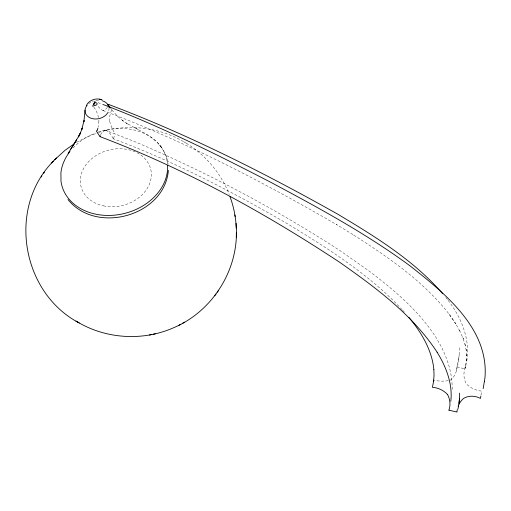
<?xml version="1.0" encoding="UTF-8"?>
<svg xmlns="http://www.w3.org/2000/svg" width="511" height="511" viewBox="0 0 511 511"><rect width="100%" height="100%" fill="white"/><g stroke="black" fill="none" stroke-linecap="round" stroke-linejoin="round"><path stroke-width="0.38" stroke-dasharray="2.56 1.92" d="M109.622 121.311L109.667 121.586A2.97 1.559 89.4 0 1 109.744 121.803L112.133 128.299L115.045 134.067A2.363 1.22 89.9 0 0 115.141 134.221M452.158 389.376C452.503 374.237 447.802 359.386 440.929 346.043L435.87 337.241C418.471 310.426 393.617 289.571 368.348 270.472L339.56 250.313C274.509 208.188 205.735 171.741 134.387 141.483L105.694 130.35A1.105 0.581 89.7 0 0 105.605 130.35L105.49 130.375A5.877 3.104 89.4 0 1 105.381 130.401L105.266 130.426A12.481 6.592 -89.9 0 0 104.838 130.535M459.312 347.767L459.134 355.79M456.419 370.756L458.112 363.64L459.236 354.404M458.821 359.048L458.865 358.581M458.916 357.668L456.955 367.013A22.554 19.942 18.1 0 1 450.344 380.261M480.992 395.22L481.681 391.145A23.161 20.14 22.1 0 1 466.275 383.895A23.282 20.248 22.9 0 1 464.863 368.795L466.594 359.572L466.473 361.513L466.658 354.64L466.754 356.608L466.128 349.46L466.441 351.408L464.825 343.539L465.349 345.436L462.685 337.26L463.407 339.068L459.625 330.604L460.29 331.875L455.339 323.144L455.601 323.527L448.92 313.831L455.601 323.527M456.955 367.013L464.857 368.795L465.361 367.013L465.131 367.882C472.451 344.152 462.506 318.717 447.808 299.938M464.997 368.342L465.713 365.787L464.94 368.565M113.391 138.602L115.141 134.578M111.724 110.159L111.328 110.861A12.417 6.426 89.3 0 0 109.648 118.443L109.603 120.852M73.022 147.947L78.464 142.901A55.303 43.799 -13.9 0 1 87.087 137.031L89.438 135.76A54.07 42.796 -13.9 0 1 95.602 133.007M76.541 142.358L86.289 137.248L98.023 132.675M98.751 132.438C127.15 123.323 159.349 127.035 184.905 142.397M103.676 110.325L103.107 110.446A3.079 1.629 88.7 0 1 102.807 110.459L101.906 109.929A30.801 16.077 87.8 0 1 97.697 105.847M98.042 102.634L102.174 104.155M102.871 110.459C184.273 141.017 261.76 181.277 336.921 224.77L336.589 224.565L353.401 234.862L353.005 234.613C388.028 257.065 423.338 281.05 449.169 314.201M106.039 130.497L106.199 130.567A16.173 8.578 -89.7 0 1 106.454 130.688L106.639 130.79M105.911 130.433L105.879 130.42A2.44 1.29 89.7 0 0 105.726 130.35M138.194 129.583L126.16 122.985L128.312 124.422L122.321 120.449L124.205 121.707L117.524 116.31L110.561 108.453M134.732 127.756C144.69 133.052 155.561 138.443 161.936 148.171L159.668 145.054C164.172 150.489 167.295 157.177 168.081 164.223M186.323 143.259C205.684 155.05 221.046 173.338 229.196 194.493M183.941 141.822L187.473 143.949M402.144 309.647C369.338 274.548 328.247 248.614 287.495 223.812C231.713 191.37 174.117 161.514 113.589 138.903L113.257 138.73M402.674 310.234L404.789 312.585M445.777 297.472L447.802 299.925M111.047 108.549L111.768 109.75M113.193 138.596L111.717 135.958A27.517 14.723 -88.9 0 0 106.652 130.727M164.561 152.457L164.804 153.025M166.26 156.5L166.497 157.081M98.879 120.206L98.885 121.081M98.144 132.074A54.07 42.796 -13.9 0 1 167.442 163.443M109.009 108.089A12.13 9.224 -12.6 0 1 108.096 112.203M88.639 103.72A12.13 9.224 -12.6 0 1 93.647 100.993M95.947 100.443A12.13 9.224 -12.6 0 1 100.015 100.328M98.514 117.568A17.7 9.594 89.2 0 0 98.067 115.773A23.25 12.666 89.2 0 0 93.858 107.182M98.834 121.081A13.318 7.192 89.1 0 1 98.227 127.073M100.616 134.757A12.698 6.713 -89.8 0 1 104.844 130.644M107.291 107.367A13.216 6.969 88.3 0 1 103.727 110.204M448.345 380.676A35.502 31.222 17.6 0 1 435.097 380.478M103.426 205.856A35.898 28.533 -14 0 0 150.854 169.856A35.898 28.533 -14 0 0 93.219 157.497A35.898 28.533 -14 0 0 103.426 205.856"/><path stroke-width="0.77" d="M459.102 402.987L459.561 398.344L458.75 404.156M459.574 393.138L459.453 399.794M77.742 322.096C106.218 338.991 142.741 341.201 173.095 327.966C212.755 311.563 239.448 268.812 236.165 225.932M236.267 237.13L236.318 234.951M236.325 234.575L236.376 232.403M85.05 110.121L83.874 121.778L84.079 120.532L81.703 129.634L82.335 128.057L79.799 134.431L80.534 132.598L78.464 136.891L79.531 134.847L72.651 146.197M450.811 401.263C452.816 383.863 446.116 366.796 437.129 352.226M168.375 170.393C164.561 216.032 96.03 234.868 67.969 199.507M433.545 381.602L434.037 375.642L433.845 369.396M484.396 381.327L484.952 377.84C489.136 328.701 444.736 293.257 410.218 265.995C366.221 233.616 318.059 207.511 269.955 181.865C215.399 153.709 160.294 126.268 102.864 104.41M483.157 388.635L484.39 381.385M480.838 396.127L480.449 398.401A16.786 14.864 25.5 0 0 463.688 398.325A24.036 21.238 26.3 0 0 458.15 406.271M433.82 380.171L432.408 387.306A21.002 18.888 22.1 0 1 447.642 394.613M457.875 409.1L458.578 406.092M100.086 136.348L100.316 135.677M108.428 104.774L108.115 105.63M92.849 105.969L94.778 101.746M97.122 130.171L96.649 131.027M53.38 161.125C7.173 207.741 21.436 292.803 79.282 322.99M86.333 105.502C89.125 99.939 96.304 97.505 101.996 99.862L99.466 99.147M68.129 153.389L72.37 146.606M75.008 142.55L76.695 139.937L70.326 149.78M41.161 177.03L41.87 175.969M43.671 173.223L44.374 172.162M214.639 295.837L215.968 294.01M217.271 292.19L218.625 290.331M54.651 159.79L65.025 150.298L74.248 143.808M51.573 163.047L56.44 157.893M182.746 323.176L184.637 322.147M178.927 325.252L180.747 324.268M149.391 335.012L151.32 334.622M153.23 334.232L155.287 333.817M448.92 410.161L457.006 412.051A24.036 21.238 26.3 0 1 457.268 409.598M108.856 104.538C188.054 134.412 263.906 172.68 337.624 214.109C375.342 236.638 413.718 260.24 442.75 293.787M100.297 136.756C184.567 168.579 263.995 212.423 339.106 261.894C375.464 287.38 412.466 314.591 437.135 352.232M75.947 321.049L77.672 322.045M408.915 317.376C421.23 332.284 431.916 349.78 433.845 369.408M107.885 104.672L110.114 107.821M96.643 131.423L99.888 136.494M108.645 104.583L108.907 105.017M95.008 101.657L95.225 102.066M230.001 196.703C233.744 206.738 235.827 217.386 236.299 228.085M234.843 214.946L235.149 216.517M235.993 223.358L236.127 225.492M167.608 165.57A54.07 42.796 -13.9 0 1 124.805 213.374A54.07 42.796 -13.9 0 1 64.175 191.759L63.255 189.709A55.265 43.748 -13.8 0 1 60.988 181.207L60.918 172.648A54.594 43.218 -13.9 0 1 63.498 162.581L65.204 158.87A54.6 43.224 -13.9 0 1 69.962 151.512M107.591 113.072A12.13 9.224 -12.6 0 1 90.76 118.15A12.13 9.224 -12.6 0 1 87.126 105.247M102.206 100.75A12.13 9.224 -12.6 0 1 108.894 107.189M92.83 106.039A23.25 12.666 89.2 0 1 93.213 106.441M97.94 128.14A13.318 7.192 89.1 0 1 97.154 130.222M434.069 380.267A35.502 31.222 17.6 0 1 433.813 380.216M447.636 394.62A22.688 20.427 21.2 0 1 448.92 410.161M94.816 105.279A1.693 1.284 -12.5 0 0 97.109 103.688A1.693 1.284 -12.5 0 0 94.42 103.094A1.693 1.284 -12.5 0 0 94.816 105.279"/></g></svg>
